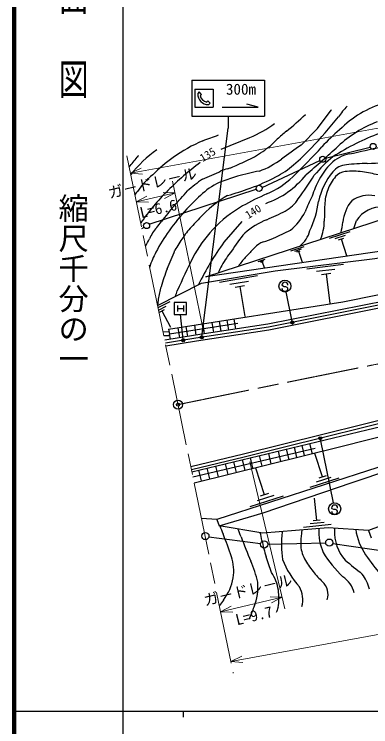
# Model space of a CAD drawing. Units: millimetres, scale not verified. Extents: x 40000 to 680000, y 20000 to 380000.
# Drawn here: x 40000 to 99100, y 202409 to 320706 of the extents above; entities that cross this region are included whole.
import ezdxf
from ezdxf.enums import TextEntityAlignment as Align

# ---------------------------------------------------------------- set-up
doc = ezdxf.new("R2010")
doc.units = ezdxf.units.MM
doc.header["$LTSCALE"] = 1000
doc.header["$PDMODE"] = 32
doc.header["$PDSIZE"] = 500
doc.linetypes.add('CHAIN', pattern=[18.5, 12, -1.5, 3.5, -1.5])
for name, color, linetype, lineweight in [('M-BGD', 7, 'Continuous', 25), ('M-BMK', 2, 'CHAIN', 13), ('M-BMK-ROW', 30, 'Continuous', 25), ('M-BMK-SRVR', 3, 'Continuous', 25), ('M-STR-HTXT', 7, 'Continuous', 13), ('M-STR-STRC', 7, 'Continuous', 25), ('M-TTL', 2, 'Continuous', 140), ('M-TTL-BAND', 7, 'Continuous', 25)]:
    doc.layers.add(name, color=color, linetype=linetype, lineweight=lineweight)
doc.styles.add('@ＭＳ ゴシック', font='')
doc.styles.add('ＭＳ ゴシック', font='')
doc.styles.get('@ＭＳ ゴシック').set_extended_font_data('@MS Gothic')
doc.styles.get('ＭＳ ゴシック').set_extended_font_data('MS Gothic')

msp = doc.modelspace()

# ---------------------------------------------------------------- linework, layer by layer
at = {"layer": 'M-BGD'}
for p, q in [((74323, 298291), (79075, 300243)), ((77736, 286270), (74767, 282853)), ((92240, 283519), (95680, 284645)), ((93213, 283457), (94933, 284020)), ((93755, 283254), (94615, 283535)), ((94185, 283394), (95086, 280643)), ((85858, 281430), (88091, 282161)), ((86489, 281389), (87606, 281755)), ((86842, 281257), (87400, 281440)), ((87121, 281349), (87706, 279562)), ((80415, 279648), (81620, 280043)), ((80756, 279626), (81358, 279823)), ((80946, 279555), (81247, 279654)), ((81097, 279604), (81412, 278640)), ((88483, 278447), (94604, 279204)), ((90089, 278024), (93150, 278402)), ((74043, 276251), (80315, 277305)), ((90930, 277506), (92460, 277696)), ((91695, 277601), (92301, 272705)), ((75716, 275887), (78853, 276414)), ((76606, 275392), (78174, 275655)), ((77390, 275523), (78233, 270506)), ((63839, 271991), (65841, 273025)), ((63919, 271601), (65165, 272244)), ((64062, 271243), (64914, 271683)), ((64488, 271463), (65896, 268736)), ((73989, 269741), (74247, 268042)), ((75250, 269938), (75509, 268233)), ((76427, 270122), (76687, 268412)), ((77080, 269385), (65725, 267586)), ((67121, 268667), (67387, 266984)), ((68451, 268875), (68717, 267194)), ((69860, 269096), (70115, 267414)), ((71253, 269313), (71509, 267626)), ((72761, 269549), (73018, 267855)), ((65663, 267926), (64667, 267961)), ((64790, 267361), (65765, 267361)), ((65573, 268425), (65715, 267641)), ((65876, 266746), (65715, 267641)), ((69606, 243914), (89906, 248688)), ((85100, 248504), (85521, 246791)), ((86394, 248814), (86813, 247108)), ((87658, 249117), (88076, 247419)), ((88969, 249430), (89385, 247740)), ((80599, 247427), (81027, 245686)), ((82131, 247793), (82556, 246062)), ((83739, 248178), (84162, 246457)), ((91094, 243884), (89840, 247750)), ((74982, 246082), (75418, 244308)), ((76371, 246415), (76805, 244648)), ((77777, 246751), (78209, 244994)), ((79094, 247066), (79524, 245317)), ((70544, 245020), (70986, 243218)), ((71929, 245351), (72370, 243558)), ((73385, 245700), (73823, 243916)), ((81461, 240914), (80026, 245337)), ((93823, 243701), (88991, 242134)), ((92459, 243792), (90043, 243009)), ((91698, 244080), (90490, 243688)), ((84584, 240705), (79055, 238912)), ((83022, 240809), (80258, 239913)), ((82152, 241138), (80769, 240690)), ((90154, 236670), (89768, 240369)), ((73580, 236821), (73948, 235779)), ((90732, 236730), (89576, 236609)), ((92563, 235986), (87939, 235504)), ((91359, 236328), (89046, 236087))]:
    msp.add_line(p, q, dxfattribs=at)
for points in [[(87547, 298981), (90299, 301718), (92540, 304765), (92579, 304822)], [(71742, 277125), (107779, 288922), (122129, 290310), (136749, 290948), (151104, 292557), (154444, 291626)], [(63762, 272365), (71019, 276047), (83240, 278100), (99774, 280146), (112025, 282232), (126718, 284925), (142263, 287579), (155119, 290761), (164349, 288789), (171768, 289722), (175160, 291063), (182659, 290859), (189281, 290220)], [(154444, 291626), (141071, 288317), (116363, 283968), (108829, 282556), (71742, 277125)], [(65573, 268425), (94464, 272942), (117738, 277656), (141805, 282057), (162594, 285615), (184792, 288888), (189281, 290220)], [(193271, 289076), (189739, 288545), (185375, 287262), (174797, 285895), (159677, 283531), (140842, 280373), (121243, 276758), (101677, 273148), (82043, 269226), (70051, 267405), (64947, 266599)], [(193345, 288581), (189847, 288055), (185479, 286771), (174868, 285400), (159757, 283037), (140929, 279881), (121333, 276266), (101772, 272657), (82130, 268733), (70128, 266911), (65047, 266109)], [(193419, 288087), (189956, 287566), (185582, 286281), (174938, 284905), (159837, 282543), (141016, 279388), (121424, 275774), (101866, 272166), (82216, 268240), (70204, 266417), (65148, 265619)], [(188592, 272125), (185374, 272245), (174907, 270169), (159977, 267092), (137760, 262081), (111019, 255861), (77999, 247667), (69264, 245580)], [(188684, 271621), (185414, 271743), (175006, 269679), (160083, 266604), (137872, 261594), (111136, 255375), (78117, 247181), (69365, 245090)], [(69434, 244754), (98451, 251700), (122123, 257367), (145927, 262857), (173440, 268732), (186020, 271202), (204554, 266149), (206700, 266716)], [(69809, 242929), (94378, 248967), (118136, 255053), (144200, 261255), (163167, 265547), (185763, 269697), (203244, 264572)], [(206700, 266716), (196387, 259602), (184627, 263807), (161565, 261246), (147953, 258582), (128906, 254247), (118683, 251770), (100259, 245473), (73580, 236821), (71028, 236995)], [(73948, 235779), (81276, 237904), (96035, 242961), (115610, 249574), (120131, 251003), (144391, 256788), (158362, 259781), (183636, 262510), (184466, 262677), (195998, 258660)], [(195998, 258660), (195263, 257868), (187693, 254820), (168537, 253884), (159281, 252828), (139658, 248476), (128186, 245848), (117540, 241943), (98731, 235017), (99184, 233751)], [(98731, 235017), (92033, 235461), (81212, 234554), (73948, 235779)]]:
    msp.add_lwpolyline(points, dxfattribs=at)
for centre, radius, start, end in [((103611, 297111), 11852, 135.36325, 146.41346), ((106381, 289132), 17563, 106.55513, 135.08594), ((62545, 329940), 36467, 308.27291, 314.85074), ((39608, 346055), 68751, 316.24929, 321.93652), ((107612, 283742), 20510, 111.28058, 132.779), ((71729, 317795), 19027, 292.71101, 306.93657), ((36200, 399159), 105445, 289.4257, 290.92451), ((94990, 288818), 15912, 128.27291, 135.63797), ((115671, 276198), 33376, 130.61659, 137.65538), ((113407, 265816), 37371, 110.13146, 116.61352), ((83132, 273017), 29216, 113.95547, 125.11601), ((72800, 310519), 15126, 303.70658, 315.63797), ((77222, 279631), 23014, 126.14103, 141.13372), ((176378, 172213), 154794, 125.02035, 126.48996), ((12264, 370438), 106532, 313.94229, 317.65538), ((56683, 329708), 45112, 311.07219, 316.24929), ((-38461, 441602), 194564, 310.68925, 312.779), ((115860, 260919), 42848, 116.61352, 122.4579), ((49641, 515503), 222766, 281.90108, 283.27855), ((32597, 318567), 35198, 318.70761, 322.17052), ((79339, 282272), 23981, 141.31939, 142.17052), ((54943, 345888), 54820, 293.84165, 296.97968), ((31420, 372550), 89691, 302.65338, 303.70658), ((107615, 279144), 23217, 129.44365, 140.31805), ((96872, 291395), 6266, 101.90108, 134.28465), ((79508, 278171), 22915, 125.11601, 136.17909), ((106944, 249184), 59210, 127.60135, 134.45583), ((42223, 374671), 86288, 292.9824, 293.84165), ((75426, 308692), 14964, 290.35836, 306.48996), ((99803, 288390), 10463, 134.28465, 152.06579), ((99851, 244424), 51524, 91.47383, 95.33372), ((97568, 333168), 37250, 271.47383, 279.88873), ((-61895, 596820), 331405, 293.68037, 294.26034), ((76744, 289201), 6013, 103.20634, 114.26034), ((74603, 298324), 3358, 283.20634, 292.9824), ((88424, 253572), 41823, 100.73647, 105.82), ((76462, 307013), 15007, 297.49609, 311.07219), ((95371, 292410), 3328, 95.33372, 140.32362), ((95178, 292028), 2564, 97.09898, 137.71081), ((96136, 284333), 10319, 81.09637, 97.09898), ((70373, 284541), 12038, 127.92011, 145.8423), ((84576, 267151), 27709, 105.82, 111.49489), ((67324, 324571), 34801, 289.78825, 297.49609), ((76954, 303039), 14530, 289.00401, 321.89153), ((76250, 304010), 14299, 293.22805, 314.03996), ((48517, 319448), 48467, 322.70812, 328.28545), ((101548, 287286), 11354, 140.32362, 168.02324), ((98122, 289350), 6544, 137.71081, 160.09353), ((89999, 245157), 49972, 78.05324, 81.09637), ((87580, 269766), 28684, 124.80193, 131.15447), ((78243, 283232), 10426, 111.49489, 132.41162), ((106199, 284999), 17702, 152.06579, 161.96494), ((1926, 330984), 70678, 325.24836, 325.8423), ((90019, 266433), 35044, 134.45583, 146.02465), ((-413551, 716616), 642969, 318.30242, 318.59405), ((54061, 361433), 73976, 286.72893, 289.78825), ((99984, 288676), 8524, 160.09353, 177.2505), ((104205, 254811), 48920, 132.41162, 136.67949), ((84037, 275187), 17680, 119.41283, 135.72645), ((98235, 252784), 41445, 113.22805, 119.45663), ((82557, 292668), 5206, 297.20008, 330.22248), ((120891, 275034), 35105, 153.89807, 158.47066), ((98765, 285924), 4733, 77.79809, 126.55865), ((93251, 265111), 35784, 138.30242, 143.72261), ((88029, 270854), 20692, 119.45663, 137.00053), ((75506, 291445), 15044, 333.79367, 353.11932), ((146902, 286422), 55497, 177.2505, 180.06862), ((100985, 285583), 6524, 140.576, 174.74677), ((100856, 283817), 4889, 85.76415, 147.56061), ((92052, 266272), 32215, 136.67949, 145.01656), ((164122, 197108), 129527, 135.72645, 136.87227), ((63246, 330242), 47452, 293.11675, 297.20008), ((80090, 291899), 9066, 309.06552, 333.94655), ((50685, 296353), 17017, 319.44511, 323.72261), ((87824, 272668), 15148, 113.11675, 129.40344), ((83279, 286503), 8128, 337.26223, 358.96596), ((49377, 302034), 49854, 340.21731, 341.77178), ((70209, 279645), 8681, 139.44511, 154.16914), ((82043, 273990), 17064, 136.87227, 145.5191), ((84976, 287055), 9553, 344.28081, 354.74677), ((94327, 264680), 34992, 145.01656, 151.79395), ((88000, 270881), 20652, 137.00053, 152.86804), ((98824, 266900), 27025, 139.71724, 147.56738), ((55082, 347349), 69632, 293.62809, 296.1804), ((84559, 285865), 4570, 307.18404, 346.5403), ((41771, 293411), 22915, 330.65761, 334.16914), ((93002, 266463), 30360, 145.5191, 150.27073), ((112524, 255464), 46645, 144.0427, 154.14032), ((82480, 279474), 3619, 108.95092, 136.16389), ((74104, 303868), 22173, 288.95092, 293.62809), ((83534, 285309), 7498, 344.89842, 344.94561), ((2922846, -2447778), 3941331, 136.16389, 136.19015), ((75635, 274705), 13781, 151.79395, 163.01994), ((28085, 296108), 41222, 334.6262, 339.27243), ((89859, 270459), 17642, 141.69947, 151.01636), ((88710, 270997), 13984, 136.19015, 143.75985), ((151631, 238275), 92150, 152.86804, 156.64671), ((104210, 259636), 33201, 143.75985, 144.53114), ((111112, 261618), 48776, 159.82085, 163.51674), ((95051, 267583), 23577, 151.01636, 154.32427), ((79447, 270988), 15753, 163.51674, 171.18681), ((-80089, 322471), 154648, 341.68228, 342.04744), ((104615, 267086), 41222, 171.18681, 172.51624), ((104012, 228720), 19633, 10.07003, 10.07003), ((209513, 288784), 145445, 201.35932, 201.95234), ((10766, 208677), 68840, 18.60252, 21.95234), ((-5239, 202199), 88704, 20.95919, 21.87717), ((67859, 230939), 13426, 10.3737, 15.95069), ((103887, 232780), 19584, 174.35111, 187.65229), ((79193, 235223), 5230, 354.35111, 355.60075), ((97286, 232778), 9792, 169.79963, 180.15457), ((67633, 238114), 20338, 349.79963, 351.48219), ((99913, 234965), 9429, 177.77375, 202.62821), ((99605, 235463), 6515, 180.63737, 183.61693), ((99903, 234664), 6811, 176.72985, 222.35299), ((106337, 236542), 9822, 188.10184, 214.6463), ((183234, 274393), 113123, 200.95919, 203.14735), ((99582, 236746), 18824, 190.3737, 199.04845), ((92620, 232766), 5126, 180.15457, 208.8583), ((107812, 241539), 19486, 211.57043, 226.8968), ((142453, 261500), 53723, 214.6463, 219.07759), ((69146, 228327), 7241, 350.67614, 18.60252), ((58079, 220887), 22989, 13.93984, 23.14735), ((-50636, 184880), 140096, 17.929, 19.04845), ((97794, 235292), 14266, 201.03061, 222.45858), ((100674, 237204), 14321, 208.8583, 218.99275), ((168918, 317413), 114503, 229.7075, 231.52574), ((68112, 228497), 8289, 322.38594, 350.67614), ((76719, 224018), 7153, 8.73349, 33.89219), ((104752, 240506), 19569, 218.99275, 225.77757), ((91838, 223481), 4664, 14.12408, 55.23373), ((92223, 223540), 6903, 14.41075, 37.79058), ((70496, 225813), 9914, 339.46276, 3.54503), ((89157, 224368), 2874, 342.42286, 47.35267), ((75298, 223800), 8590, 349.27049, 8.73349), ((83561, 223504), 4290, 344.62568, 30.19374), ((100766, 203338), 32933, 142.38594, 144.36405), ((-13251, 257186), 99345, 338.18101, 339.46276), ((107266, 213220), 25183, 159.10825, 161.09081)]:
    msp.add_arc(centre, radius, start, end, dxfattribs=at)
at = {"layer": 'M-BMK'}
msp.add_line((58662, 297192), (76304, 211306), dxfattribs=at)
msp.add_open_spline([(67146, 255891), (70487, 256578), (71832, 256854), (75119, 257528), (78946, 258311), (81089, 258751), (84917, 259530), (88744, 260310), (90888, 260746), (94717, 261517), (98546, 262289), (100691, 262720), (104523, 263480), (108354, 264241), (110501, 264665), (114335, 265411), (118169, 266157), (120317, 266573), (124154, 267302), (127992, 268031), (130142, 268436), (133983, 269145), (137824, 269853), (139977, 270246), (143822, 270931), (147667, 271616), (149823, 271995), (153673, 272653), (157523, 273312), (159680, 273674), (163536, 274303), (167391, 274932), (169551, 275277), (173412, 275872), (177272, 276467), (179436, 276794), (183301, 277353), (186760, 277852), (187853, 278004), (192162, 278595)], degree=3, knots=[0, 0, 0, 0, 1, 1, 1, 2, 2, 2, 3, 3, 3, 4, 4, 4, 5, 5, 5, 6, 6, 6, 7, 7, 7, 8, 8, 8, 9, 9, 9, 10, 10, 10, 11, 11, 11, 12, 12, 12, 13, 13, 13, 13], dxfattribs=at)
at = {"layer": 'M-BMK-ROW'}
for p, q in [((91592, 296831), (99016, 298654)), ((81076, 291957), (90685, 296411)), ((62380, 285863), (80125, 291647)), ((61138, 285139), (61516, 285359)), ((72265, 233928), (80842, 232828)), ((82020, 232741), (91629, 232960)), ((92810, 232826), (112580, 229915))]:
    msp.add_line(p, q, dxfattribs=at)
for centre, radius in [((99501, 298773), 500), ((91138, 296621), 500), ((80600, 291802), 500), ((61948, 285611), 500), ((71684, 234077), 600), ((81423, 232680), 600), ((92229, 232974), 600)]:
    msp.add_circle(centre, radius, dxfattribs=at)
at = {"layer": 'M-BMK-SRVR'}
msp.add_circle((67146, 255891), 750, dxfattribs=at)
msp.add_point((67146, 255891), dxfattribs=at)
at = {"layer": 'M-STR-HTXT'}
for p, q in [((59253, 294317), (183354, 316984)), ((61061, 295173), (59253, 294317)), ((59253, 294317), (61247, 294154)), ((71374, 268110), (66260, 293005)), ((60233, 289547), (66663, 291046)), ((66663, 291046), (64664, 291111)), ((64899, 290103), (66663, 291046)), ((61997, 290490), (60233, 289547)), ((60233, 289547), (62232, 289482)), ((79036, 246379), (84876, 221998)), ((196923, 235289), (75902, 213266)), ((74210, 221500), (84410, 223943)), ((84410, 223943), (82411, 223997)), ((82652, 222990), (84410, 223943)), ((75968, 222453), (74210, 221500)), ((74210, 221500), (76210, 221446)), ((77710, 214121), (75902, 213266)), ((75902, 213266), (77895, 213102))]:
    msp.add_line(p, q, dxfattribs=at)
at = {"layer": 'M-STR-STRC'}
for p, q in [((69463, 309765), (69463, 303765)), ((69463, 309765), (81463, 309765)), ((81463, 309765), (81463, 303765)), ((69963, 308265), (72963, 308265)), ((69963, 308265), (69963, 305265)), ((72963, 308265), (72963, 305265)), ((69963, 305265), (72963, 305265)), ((74463, 305265), (80463, 305265)), ((80463, 305265), (78531, 305783)), ((69463, 303765), (81463, 303765)), ((75463, 303765), (75463, 301765)), ((71099, 267204), (75463, 301765)), ((84478, 275590), (84379, 275708)), ((84723, 275451), (84478, 275590)), ((85024, 275448), (84723, 275451)), ((85269, 275336), (85024, 275448)), ((86079, 269675), (85077, 274599)), ((85375, 275200), (85269, 275336)), ((66538, 272842), (66538, 270842)), ((68538, 272842), (66538, 272842)), ((67038, 272342), (67038, 271342)), ((68038, 272342), (68038, 271342)), ((68538, 270842), (68538, 272842)), ((67038, 271842), (68038, 271842)), ((66538, 270842), (68538, 270842)), ((67997, 266726), (67538, 270842)), ((92916, 239569), (90761, 250164)), ((92716, 238600), (92617, 238718)), ((92961, 238461), (92716, 238600)), ((93262, 238458), (92961, 238461)), ((93507, 238347), (93262, 238458)), ((93613, 238210), (93507, 238347))]:
    msp.add_line(p, q, dxfattribs=at)
for points in [[(70800, 307234), (70880, 307234), (71050, 307404), (70654, 307800), (70428, 307573), (70428, 307493)], [(72191, 305730), (72271, 305730), (72497, 305956), (72101, 306352), (71932, 306183), (71932, 306103)]]:
    msp.add_lwpolyline(points, dxfattribs=at)
for centre, radius in [((84878, 275579), 1000), ((86109, 269528), 150), ((86109, 269528), 120), ((86109, 269528), 90), ((86109, 269528), 60), ((86109, 269528), 30), ((68014, 266577), 150), ((68014, 266577), 120), ((68014, 266577), 90), ((68014, 266577), 60), ((68014, 266577), 30), ((71080, 267055), 150), ((71080, 267055), 120), ((71080, 267055), 90), ((71080, 267055), 60), ((71080, 267055), 30), ((90731, 250311), 150), ((90731, 250311), 120), ((90731, 250311), 90), ((90731, 250311), 60), ((90731, 250311), 30), ((93116, 238589), 1000)]:
    msp.add_circle(centre, radius, dxfattribs=at)
for centre, radius, start, end in [((72099, 307401), 1674, 176.84068, 273.15932), ((72224, 307526), 1453, 191.60151, 258.39849), ((84879, 275704), 500, 359.55488, 179.55488), ((84875, 275204), 500, 179.55488, 359.55488), ((93117, 238714), 500, 359.55488, 179.55488), ((93113, 238214), 500, 179.55488, 359.55488)]:
    msp.add_arc(centre, radius, start, end, dxfattribs=at)
for p in [(86109, 269528), (68014, 266577), (71080, 267055), (90731, 250311)]:
    msp.add_point(p, dxfattribs=at)
at = {"layer": 'M-TTL'}
msp.add_line((40000, 380000), (40000, 20000), dxfattribs=at)
at = {"layer": 'M-TTL-BAND'}
for p, q in [((58000, 370000), (58000, 20000)), ((40000, 205000), (579000, 205000)), ((68000, 205000), (68000, 204000))]:
    msp.add_line(p, q, dxfattribs=at)

# ---------------------------------------------------------------- texts
at = {"layer": 'M-BGD', "style": 'ＭＳ ゴシック'}
for s, p in [('135', (71464, 295805)), ('140', (79018, 286347))]:
    msp.add_text(s, height=1320, rotation=31.79, dxfattribs=at).set_placement(p, align=Align.BOTTOM_LEFT)
at = {"layer": 'M-STR-HTXT', "style": 'ＭＳ ゴシック'}
for rotation, p in [(13.12, (63221, 291270)), (13.472, (79077, 223694))]:
    msp.add_text('ガ－ドレ－ル', height=1833, rotation=rotation, dxfattribs=at).set_placement(p, align=Align.BOTTOM_CENTER)
at = {"layer": 'M-STR-HTXT', "style": '@ＭＳ ゴシック'}
for s, rotation, p in [('L=6.6', 13.12, (63675, 289323)), ('L=9.7', 13.472, (79543, 221749))]:
    msp.add_text(s, height=1833, rotation=rotation, dxfattribs=at).set_placement(p, align=Align.TOP_CENTER)
at = {"layer": 'M-STR-STRC', "style": 'ＭＳ ゴシック'}
msp.add_text('300m', height=1833, dxfattribs=at).set_placement((77588, 308265), align=Align.MIDDLE_CENTER)
at = {"layer": 'M-TTL-BAND', "style": '@ＭＳ ゴシック', "width": 1.4}
msp.add_text('平  面  図', height=3666, rotation=270, dxfattribs=at).set_placement((49777, 306475), align=Align.MIDDLE_RIGHT)
at = {"layer": 'M-TTL-BAND', "style": '@ＭＳ ゴシック'}
msp.add_text('縮尺千分の一', height=3666, rotation=270, dxfattribs=at).set_placement((49777, 261030), align=Align.MIDDLE_RIGHT)

doc.saveas('drawing.dxf')
